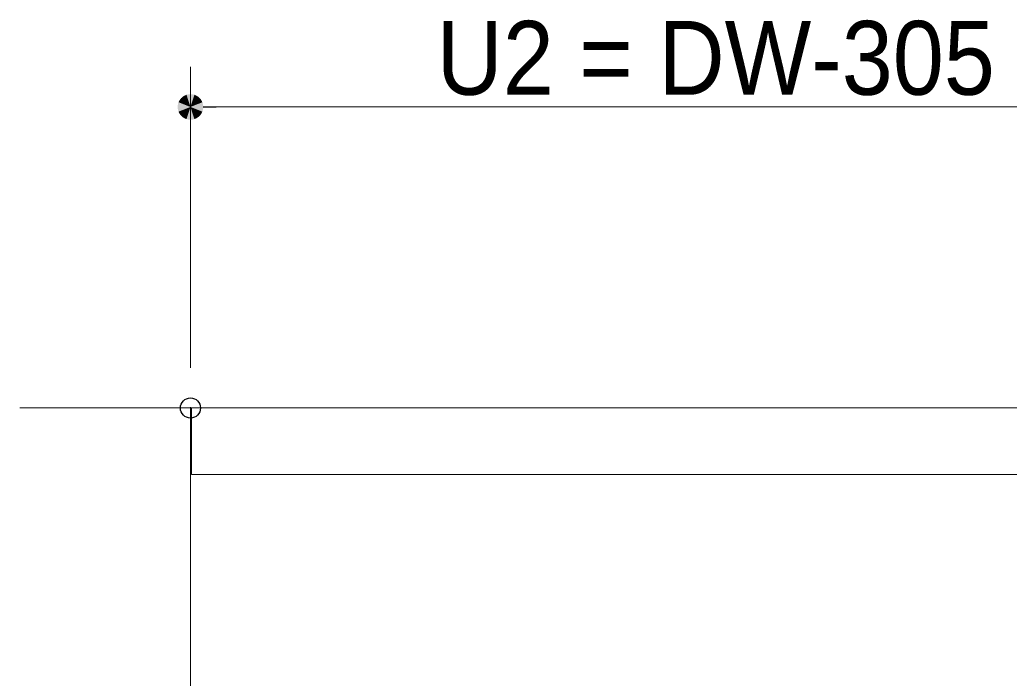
# Model space of a CAD drawing. Units: millimetres, scale not verified. Extents: x -6062 to 6062, y -3045 to 3045.
# Drawn here: x -3972.3 to -3480.6, y 265.8 to 592.8 of the extents above; entities that cross this region are included whole.
import ezdxf
from ezdxf.enums import TextEntityAlignment as Align

# ---------------------------------------------------------------- set-up
doc = ezdxf.new("R2010")
doc.units = ezdxf.units.MM
doc.header["$LTSCALE"] = 20
doc.header["$PDMODE"] = 32
doc.header["$PDSIZE"] = 10
for name, color, linetype, lineweight in [('0-1_2寸法-1', 7, 'Continuous', 15), ('0-2_0', 7, 'Continuous', 25), ('0-6_3一般', 7, 'Continuous', 15)]:
    doc.layers.add(name, color=color, linetype=linetype, lineweight=lineweight)
doc.layers.add('0-3_Defpoints', color=7, linetype='Continuous')
doc.styles.add('ＭＳ Ｐゴシック', font='')
doc.styles.get('ＭＳ Ｐゴシック').set_extended_font_data('MS PGothic')

# ---------------------------------------------------------------- blocks, each defined once
blk = doc.blocks.new('_Dot')
at = {"layer": '0-2_0'}
blk.add_line((-10, 0), (-20, 0), dxfattribs=at)
for points in [[(0, 0), (-6.37, 7.71), (-5.36, 8.44)], [(0, 0), (-5.36, 8.44), (-4.26, 9.05)], [(0, 0), (-4.26, 9.05), (-3.09, 9.51)], [(0, 0), (-3.09, 9.51), (-1.87, 9.82)], [(0, 0), (-1.87, 9.82), (-0.63, 9.98)], [(0, 0), (-0.63, 9.98), (0.63, 9.98)], [(0, 0), (0.63, 9.98), (1.87, 9.82)], [(0, 0), (1.87, 9.82), (3.09, 9.51)], [(0, 0), (3.09, 9.51), (4.26, 9.05)], [(0, 0), (4.26, 9.05), (5.36, 8.44)], [(0, 0), (5.36, 8.44), (6.37, 7.71)], [(0, 0), (-10, 0), (-9.92, 1.25)], [(0, 0), (-9.92, -1.25), (-10, 0)], [(0, 0), (-9.92, 1.25), (-9.69, 2.49)], [(0, 0), (-9.69, -2.49), (-9.92, -1.25)], [(0, 0), (-9.69, 2.49), (-9.3, 3.68)], [(0, 0), (-9.3, -3.68), (-9.69, -2.49)], [(0, 0), (-9.3, 3.68), (-8.76, 4.82)], [(0, 0), (-8.76, -4.82), (-9.3, -3.68)], [(0, 0), (-8.76, 4.82), (-8.09, 5.88)], [(0, 0), (-8.09, -5.88), (-8.76, -4.82)], [(0, 0), (-8.09, 5.88), (-7.29, 6.85)], [(0, 0), (-7.29, -6.85), (-8.09, -5.88)], [(0, 0), (-7.29, 6.85), (-6.37, 7.71)], [(0, 0), (-6.37, -7.71), (-7.29, -6.85)], [(0, 0), (-5.36, -8.44), (-6.37, -7.71)], [(0, 0), (-4.26, -9.05), (-5.36, -8.44)], [(0, 0), (-3.09, -9.51), (-4.26, -9.05)], [(0, 0), (-1.87, -9.82), (-3.09, -9.51)], [(0, 0), (-0.63, -9.98), (-1.87, -9.82)], [(0, 0), (0.63, -9.98), (-0.63, -9.98)], [(0, 0), (6.37, 7.71), (7.29, 6.85)], [(0, 0), (7.29, 6.85), (8.09, 5.88)], [(0, 0), (8.09, 5.88), (8.76, 4.82)], [(0, 0), (8.76, 4.82), (9.3, 3.68)], [(0, 0), (9.3, 3.68), (9.69, 2.49)], [(0, 0), (9.69, 2.49), (9.92, 1.25)], [(0, 0), (9.92, 1.25), (10, 0)], [(0, 0), (1.87, -9.82), (0.63, -9.98)], [(0, 0), (3.09, -9.51), (1.87, -9.82)], [(0, 0), (4.26, -9.05), (3.09, -9.51)], [(0, 0), (5.36, -8.44), (4.26, -9.05)], [(0, 0), (6.37, -7.71), (5.36, -8.44)], [(0, 0), (7.29, -6.85), (6.37, -7.71)], [(0, 0), (8.09, -5.88), (7.29, -6.85)], [(0, 0), (8.76, -4.82), (8.09, -5.88)], [(0, 0), (9.3, -3.68), (8.76, -4.82)], [(0, 0), (9.69, -2.49), (9.3, -3.68)], [(0, 0), (9.92, -1.25), (9.69, -2.49)], [(0, 0), (10, 0), (9.92, -1.25)]]:
    blk.add_solid(points, dxfattribs=at)
blk = doc.blocks.new('グループ-20')
at = {"layer": '0-6_3一般'}
for p, q in [((-43696.5, 8000), (8903.5, 8000)), ((-42000, 8000), (-42000, -40000)), ((-41990, 8000), (7030, 8000)), ((-41990, 7340), (-41990, 8000)), ((7030, 7340), (-41990, 7340))]:
    blk.add_line(p, q, dxfattribs=at)

msp = doc.modelspace()

# ---------------------------------------------------------------- linework, layer by layer
at = {"layer": '0-1_2寸法-1'}
for p, q in [((-3887.5, 420), (-3887.5, 569.52)), ((-3874.79, 549.52), (-3377.21, 549.52))]:
    msp.add_line(p, q, dxfattribs=at)
at = {"layer": '0-3_Defpoints'}
msp.add_point((-3887.5, 400), dxfattribs=at)

# ---------------------------------------------------------------- block references
at = {"layer": '0-1_2寸法-1', "xscale": 0.6356201, "yscale": 0.6356201, "rotation": 180}
msp.add_blockref('_Dot', (-3887.5, 549.52), dxfattribs=at)
at = {"layer": '0-6_3一般', "xscale": 0.05, "yscale": 0.05}
msp.add_blockref('グループ-20', (-1787.5, 0), dxfattribs=at)

# ---------------------------------------------------------------- texts
at = {"layer": '0-1_2寸法-1', "style": 'ＭＳ Ｐゴシック', "width": 0.95}
msp.add_text('U2 = DW-305', height=36.69, dxfattribs=at).set_placement((-3765.18, 544.56), align=Align.BOTTOM_LEFT)

doc.saveas('drawing.dxf')
